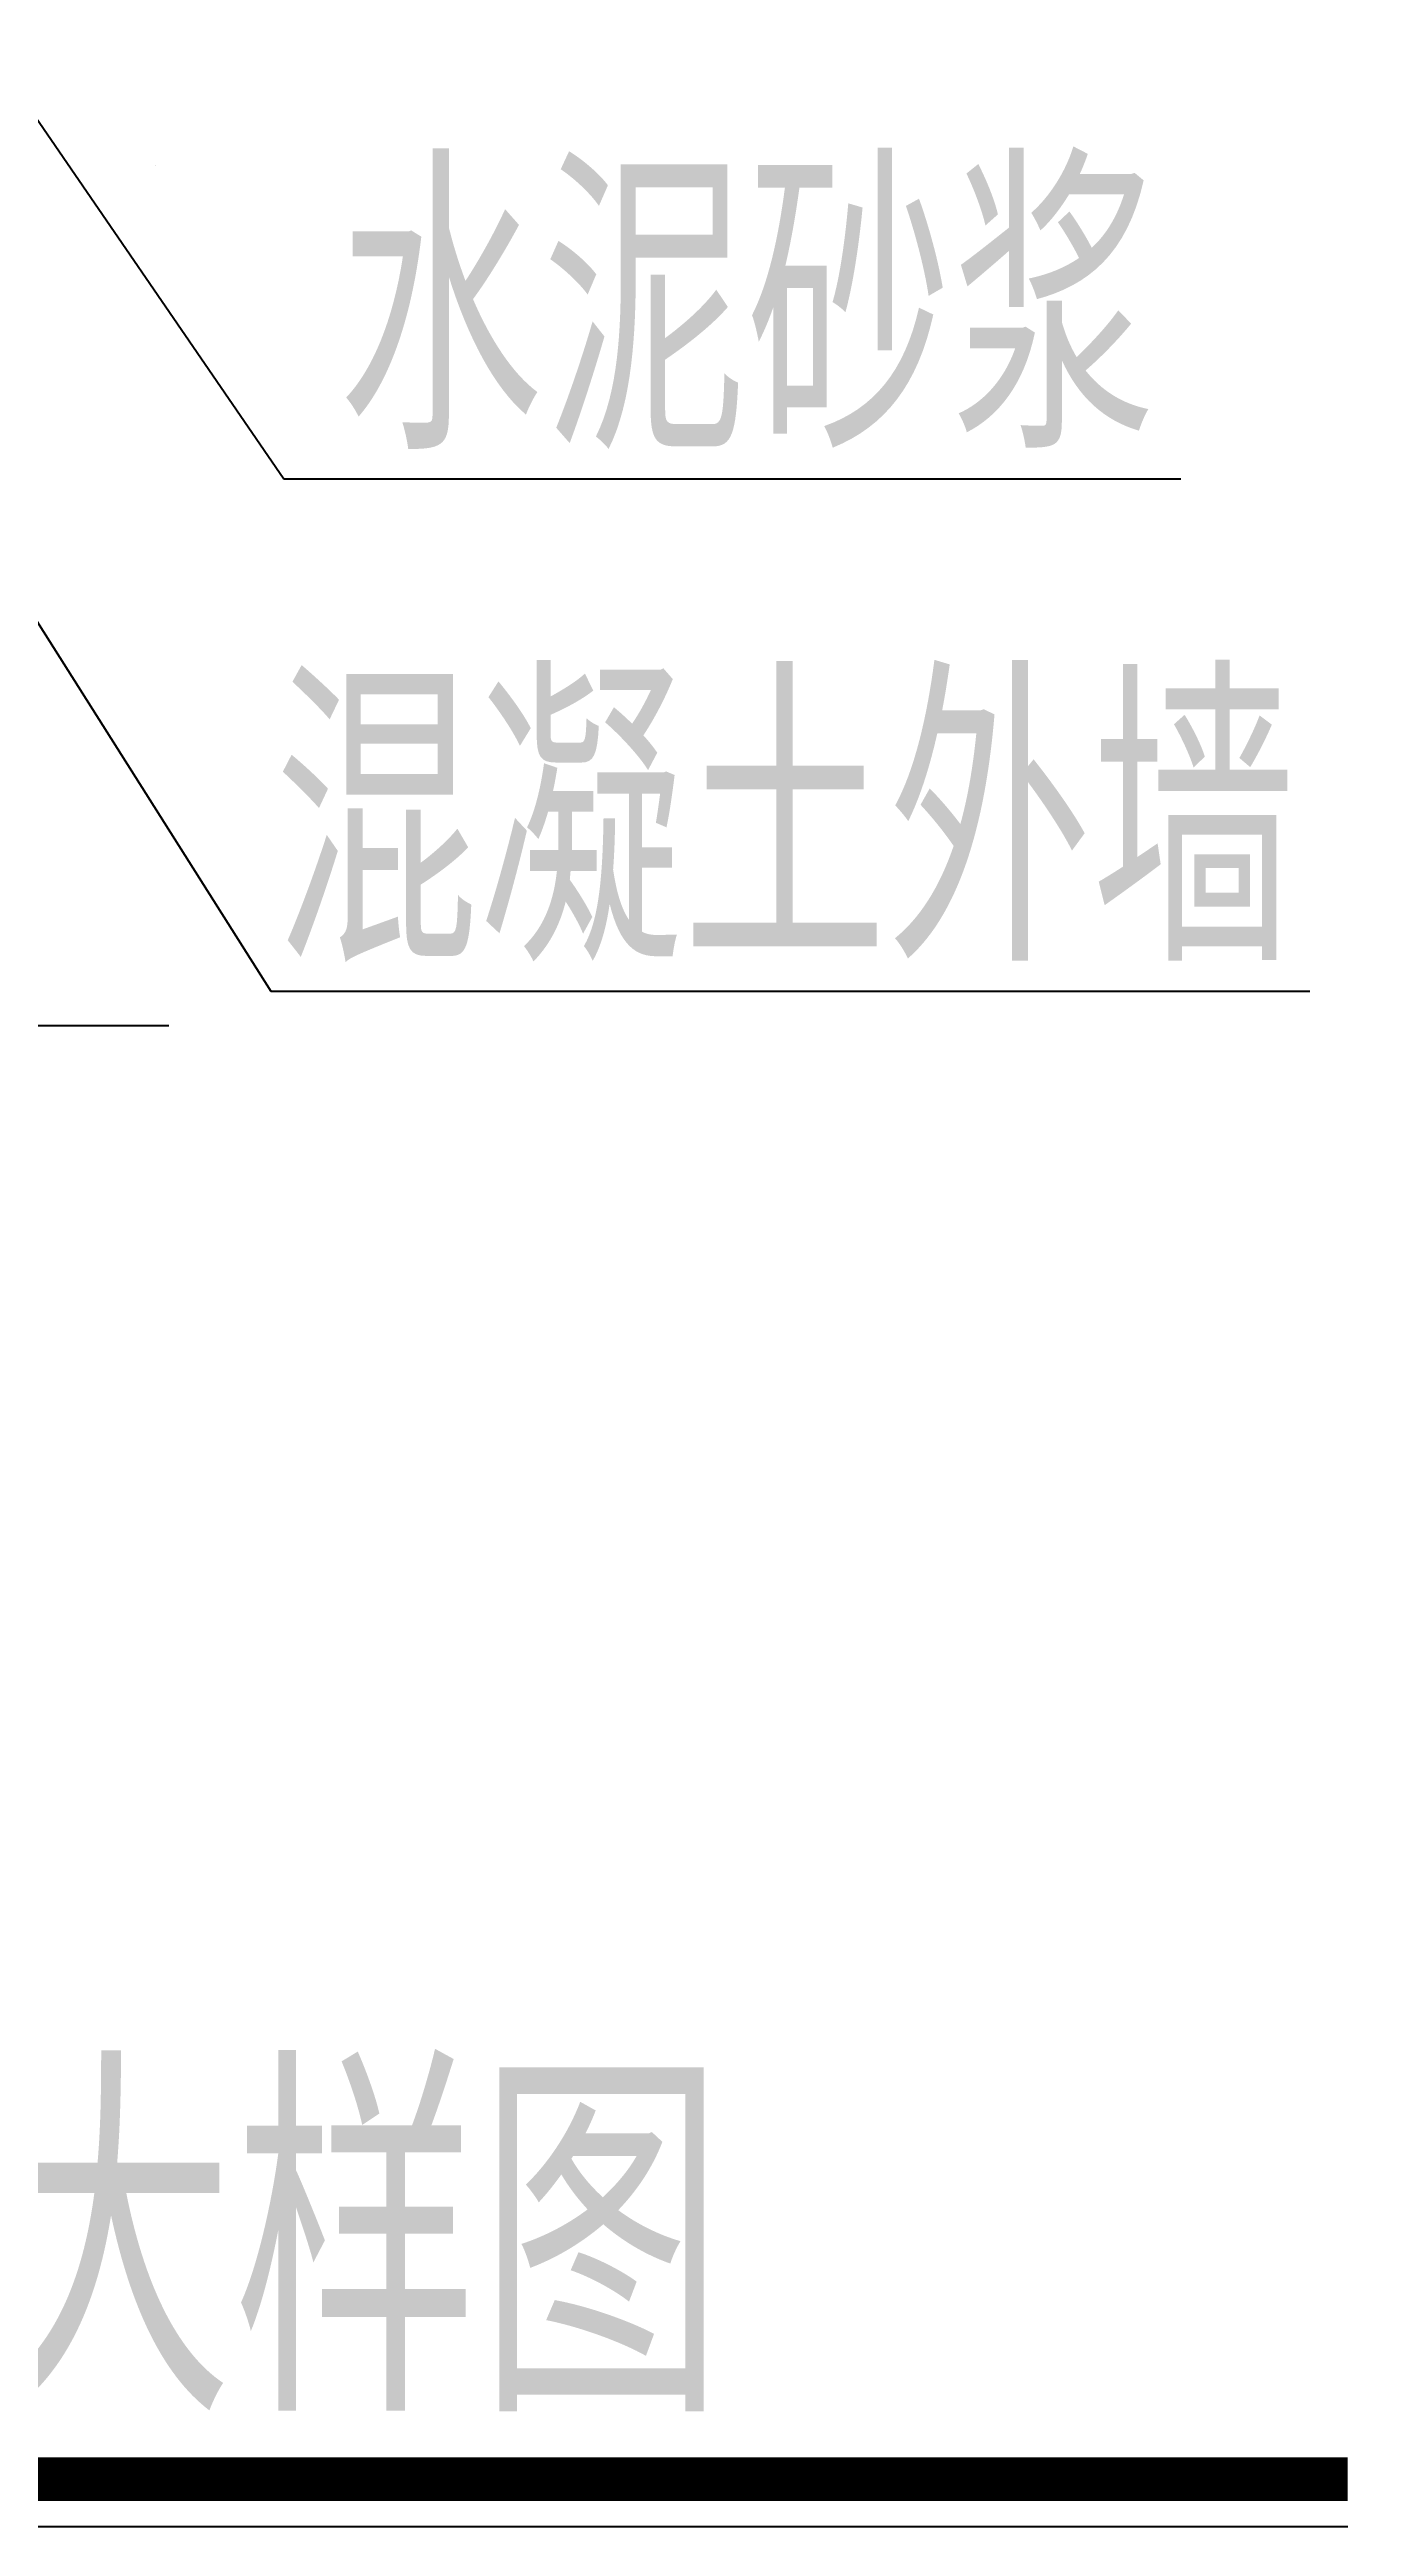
# Model space of a CAD drawing. Header units: inches. Extents: x 1616582 to 1832874, y -153958 to -93201.
# Drawn here: x 1632605 to 1636238, y -113654 to -106840 of the extents above; entities that cross this region are included whole.
import ezdxf

# ---------------------------------------------------------------- set-up
doc = ezdxf.new("R2010")
doc.units = ezdxf.units.IN
doc.header["$LTSCALE"] = 35
doc.header["$MEASUREMENT"] = 0
doc.layers.add('排水', color=2, linetype='Continuous')
doc.styles.add('163', font='', dxfattribs={"width": 0.99})
doc.styles.add('HZ', font='romant.shx', dxfattribs={"width": 0.8, "bigfont": 'hztxt.shx'})
doc.styles.add('HZTXT1', font='romant.shx', dxfattribs={"bigfont": 'HZTXT1.shx'})
doc.styles.get('163').set_extended_font_data('SimSun')

# ---------------------------------------------------------------- blocks, each defined once
blk = doc.blocks.new('网易暖通图签-new')
blk.add_hatch(color=1).paths.add_polyline_path([(143, 252, 1), (142, 252, 1)])
at = {"color": 7}
for p, q in [((120, 234), (120, 264)), ((120, 264), (187, 264)), ((187, 234), (120, 234)), ((122, 236), (122, 262)), ((122, 262), (186, 262)), ((122, 250), (186, 250)), ((186, 236), (122, 236)), ((186, 262), (186, 236)), ((187, 264), (187, 234))]:
    blk.add_line(p, q, dxfattribs=at)
at = {"color": 3, "style": '163'}
for s, height, p in [('中国暖通行业网络家园；因为专业，所以完美', 1.84, (126, 246)), ('编辑部：ivpinfo@service.netease.com', 1.63, (132, 241)), ('=', 4, (133, 257)), ('网易  NETEASE ', 3.2, (139, 257))]:
    blk.add_text(s, height=height, dxfattribs=at).set_placement(p)
at = {"color": 1, "style": '163'}
for s, height, p in [('网易  暖通   co.163.com', 2.27, (135, 252)), ('本图纸由浩辰ICAD软件提供技术支持', 1.49, (135, 237))]:
    blk.add_text(s, height=height, dxfattribs=at).set_placement(p)
at = {"color": 3, "style": '163', "text_generation_flag": 2}
blk.add_text('=', height=4, dxfattribs=at).set_placement((174, 257))

msp = doc.modelspace()

# ---------------------------------------------------------------- linework, layer by layer
at = {"layer": '排水'}
for p, q in [((1632197.58702, -106488.53569), (1633250.07953, -108020.53712)), ((1632187.30181, -107808.25475), (1633214.79969, -109430.3013)), ((1633250.07953, -108020.53712), (1635719.08956, -108020.53712)), ((1633214.79969, -109430.3013), (1636073.86475, -109430.3013)), ((1629953.85946, -109524.77889), (1632933.73101, -109524.77889))]:
    msp.add_line(p, q, dxfattribs=at)
msp.add_lwpolyline([(1626275.80668, -113523.50876, 120, 120, 0), (1636178.01846, -113523.50876, 120, 120, 0)], format="xyseb", dxfattribs=at)
msp.add_lwpolyline([(1626275.80668, -113653.52503), (1636178.01846, -113653.52503)], dxfattribs=at)

# ---------------------------------------------------------------- block references
at = {"ltscale": 8, "xscale": 2.4192e-05, "yscale": 2.4192e-05, "zscale": 2.4192e-05}
msp.add_blockref('网易暖通图签-new', (1632897.01194, -107159.86378), dxfattribs=at)

# ---------------------------------------------------------------- texts
at = {"layer": '排水', "width": 0.75}
for s, height, style, p in [('水泥砂浆', 750, 'HZ', (1633399.625, -107937.86719)), ('混凝土外墙', 750, 'HZ', (1633223.25, -109347.63281)), ('管道穿越地下室外墙大样图', 900, 'HZTXT1', (1626361.5, -113336.42188))]:
    msp.add_text(s, height=height, dxfattribs=dict(at, style=style)).set_placement(p)

doc.saveas('drawing.dxf')
